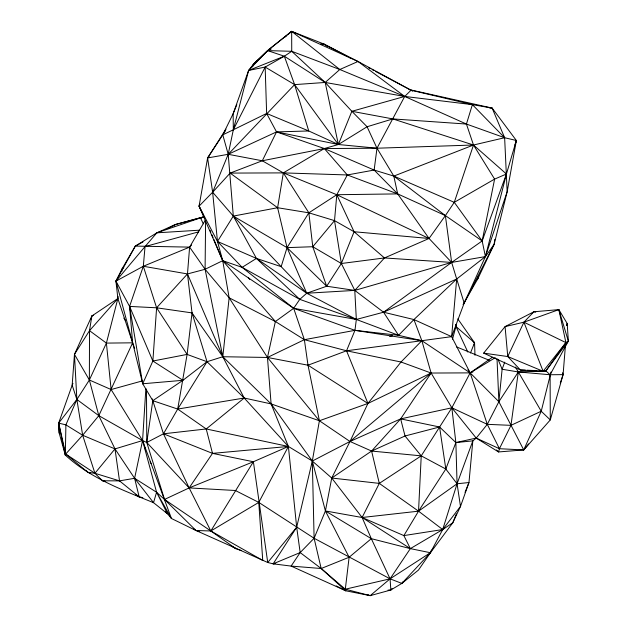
<?xml version="1.0" encoding="UTF-8"?>
<svg xmlns="http://www.w3.org/2000/svg" width="627" height="627" viewBox="0 0 627 627"><rect width="100%" height="100%" fill="white"/><g stroke="black" fill="none" stroke-linecap="round" stroke-linejoin="round"><path stroke-width="0.94" d="M118.142 296.61L117.868 298.53L91.848 315.992L89.512 330.664L89.363 380.001L98.815 415.67L114.992 448.908L134.601 478.307L153.529 502.682L167.456 513.772L171.445 518.498L195.985 530.497L267.729 562.497L273.153 563.83L291.124 566.087L321.181 568.517L349.121 557.254L371.325 538.671L410.348 548.617L430.404 552.724L452.788 522.777L460.492 506.428L468.972 482.539L472.829 440.867L476.214 438.093L487.289 424.338L498.873 401.711L518.325 371.96L545.858 370.894L550.098 374.75L563.085 374.632L565.491 344.732M205.601 220.61L205.092 269.289L222.804 356.732L244.201 398.027L288.389 446.455L312.309 461.033L331.738 478.033L362.116 517.494L371.325 538.671L390.072 578.831L390.848 589.983L370.204 595.65L345.783 590.791L291.124 566.087L300.168 552.575L314.111 538.264L325.413 510.95L331.738 478.033L349.984 441.479L367.931 403.443L401.014 362.006L421.846 340.696L451.636 336.644L464.184 303.068L485.423 256.592L507.157 191.729L516.358 140.487L492.132 108.079L409.219 89.59M201.236 218.102L202.874 217.06L175.262 224.56L156.844 232.829L135.338 246.082L122.124 268.74L115.94 281.131L117.868 298.53L106.402 343.094L111.128 389.547L142.572 440.554L156.585 492.258L153.529 502.682C122.508 490.024 90.406 478.189 65.318 455.116L65.388 452.208M336.197 585.916L345.783 590.791L345.312 589.2L349.121 557.254L325.413 510.95L312.309 461.033L271.107 403.906L222.804 356.732L229.145 297.801L222.718 260.675L199.072 206.15L207.608 157.941L222.789 134.836L233.134 113.722L248.605 70.436L265.166 67.065L294.612 84.621L325.186 82.458L404.705 96.448L472.382 104.638L492.132 108.079L504.633 137.728L507.157 191.729L494.178 244.232L485.423 256.592L451.652 262.423L354.78 290.403L326.683 286.225L306.728 293.232L299.769 299.361L293.671 308.304L275.386 321.518L267.47 357.461L271.107 403.906L288.389 446.455L296.681 527.213L300.168 552.575L321.181 568.517L345.312 589.2L370.204 595.65L390.072 578.831L410.348 548.617L403.866 535.591L418.538 511.177L421.234 455.86L451.848 407.801L470.156 372.877L492.328 357.296M145.879 388.466L142.572 440.554L134.601 478.307L139.163 496.843L142.862 497.666M241.442 550.561L235.987 548.735L210.829 530.983L189.142 487.916L163.459 433.806L152.792 400.677L142.713 383.771L152.87 361.027L156.609 307.802L143.317 266.263L145.041 246.583L156.844 232.829L202.874 217.06M93.635 315.256L91.848 315.992L74.464 354.357L72.168 385.19L58.656 423.107L59.173 433.014L65.318 455.116L65.898 424.871L76.87 399.47L89.363 380.001L106.402 343.094L132.634 342.82L134.656 348.228M567.043 325.444L567.2 323.508L558.845 309.628L533.875 311.768L505.072 326.604L483.66 353.134L520.441 370.008L543.123 371.286L545.858 370.894L568.344 341.096L567.2 323.508L566.589 325.342M207.443 159.869L207.608 157.941L225.994 129.178M152.243 398.858L152.792 400.677L177.7 409.063L244.201 398.027L271.107 403.906L319.394 420.756L367.931 403.443L346.535 350.783L354.953 330.343L356.34 319.457L354.78 290.403L341.347 263.505L334.52 220.618L336.793 194.723L347.303 174.957L374.139 170.058L393.811 176.093L454.269 202.333L482.163 240.948L485.423 256.592L456.691 278.999L413.93 319.558L398.56 335.32L354.953 330.343L293.671 308.304L222.718 260.675L213.791 239.263M199.605 204.308L199.072 206.15L217.475 241.466L256.435 258.418L306.728 293.232L354.78 290.403L383.559 312.215L413.93 319.558L421.846 340.696L431.117 373.041L451.848 407.801L476.214 438.093L498.528 451.949L499.413 448.713L487.289 424.338L470.156 372.877L451.636 336.644L456.691 278.999L451.652 262.423L445.374 215.602L454.269 202.333L473.495 145.017L466.433 124.052L472.382 104.638L411.038 90.217L375.549 71.415M72.951 383.41L72.168 385.19L76.87 399.47L98.815 415.67L142.572 440.554L146.781 442.49L163.459 433.806L177.7 409.063L187.105 354.412L192.027 312.897L187.481 273.936L189.605 247.124L205.131 220.469M463.047 304.589L477.946 278.545L494.178 244.232L494.766 239.42M203.571 215.422L199.072 206.15L212.639 192.23L228.204 154.305L233.33 129.781L248.605 70.436L253.488 64.095L267.619 50.607L291.743 51.304L339.803 69.511L404.705 96.448L466.433 124.052L504.633 137.728L516.358 140.487L506.428 174.008L482.163 240.948L451.652 262.423L429.048 238.472L397.667 193.892L374.139 170.058L376.984 148.215L404.705 96.448L411.038 90.217L412.684 91.181M515.41 367.093L518.325 371.96L510.966 425.349L499.413 448.713L476.214 438.093L455.868 442.568L439.574 426.987L400.645 418.891L349.984 441.479L312.309 461.033L296.681 527.213L273.153 563.83L275.026 563.673M121.716 271.624L122.124 268.74L123.754 267.69M562.552 372.767L563.085 374.632L550.287 419.933L523.733 449.935L498.873 401.711L470.156 372.877L421.846 340.696L398.56 335.32L356.34 319.457L306.728 293.232L287.048 247.634L277.612 207.733L283.333 172.887L324.324 148.544L338.368 144.508L367.085 126.748L392.839 118.918L466.433 124.052M478.472 275.708L477.946 278.545L475.901 280.645M91.26 318.869L91.848 315.992M474.169 344.646L474.561 342.773L457.788 318.869M496.404 449.967L498.528 451.949L523.733 449.935L541.226 411.241L551.015 372.007M485.423 256.592L506.428 174.008L473.495 145.017L392.839 118.918L351.857 111.292L325.186 82.458L291.743 51.304L291.657 31.35L323.626 43.906L358.017 61.485L411.038 90.217M452.49 339.191L455.962 326.51L455.915 324.574M252.924 65.968L253.488 64.095L269.093 49.306L291.657 31.35L358.017 61.485L404.705 96.448L351.857 111.292L338.368 144.508L276.531 131.905L228.204 154.305L207.608 157.941L212.639 192.23L217.475 241.466L222.718 260.675L275.386 321.518L304.369 339.685L346.535 350.783L401.014 362.006L431.117 373.041L470.156 372.877L472.876 371.944M225.352 130.737L222.789 134.836L228.204 154.305L233.315 216.08L256.435 258.418L281.17 266.647L233.315 216.08L212.639 192.23L230.14 173.091L262.298 160.771L324.324 148.544L376.984 148.215L473.495 145.017L494.609 179.103L482.163 240.948L445.374 215.602L397.667 193.892L336.793 194.723L308.852 212.819L287.048 247.634L281.17 266.647L306.728 293.232M388.011 590.117L390.848 589.983L401.844 583.408L418.421 570.115L430.404 552.724L442.701 529.541L457.075 483.762L472.829 440.867L455.868 442.568L445.821 469.02L418.538 511.177L362.116 517.494L325.413 510.95L371.325 538.671M514.877 145.103L516.358 140.487M560.295 382.948L563.085 374.632M504.727 362.124L502.125 369.248L498.873 401.711L497.015 358.652M456.385 513.834L452.788 522.777L442.701 529.541L418.538 511.177L379.296 483.386L331.738 478.033L371.599 451.056L400.645 418.891L431.117 373.041L367.931 403.443L308.006 365.204L267.47 357.461L222.804 356.732L207.028 361.724L182.943 380.299L142.713 383.771L132.634 342.82L117.868 298.53L89.512 330.664L74.464 354.357L76.87 399.47L58.656 423.107L65.702 454.026L94.92 473.283L102.483 480.791L119.514 480.87L134.601 478.307L156.585 492.258L164.525 499.445L189.142 487.916L235.337 490.494L258.779 502.407L314.111 538.264L390.072 578.831L401.844 583.408L430.404 552.724L431.462 549.997M291.743 51.304L284.329 56.218L248.605 70.436L267.619 50.607L284.329 56.218L294.612 84.621L228.204 154.305L262.298 160.771L283.333 172.887L336.793 194.723L354.083 231.747L341.347 263.505L326.683 286.225L287.048 247.634L233.315 216.08L217.475 241.466L242.132 267.345L293.671 308.304L356.34 319.457L383.559 312.215L456.691 278.999L464.184 303.068L494.178 244.232M470.462 352.985L474.561 342.773L473.166 341.425M465.015 492.375L468.972 482.539L457.075 483.762L418.538 511.177M236.834 104.701L233.134 113.722L233.33 129.781L222.789 134.836M252.383 66.799L253.488 64.095L260.832 57.802M142.987 241.959L135.338 246.082L115.94 281.131L129.577 306.415L132.634 342.82L98.815 415.67L82.662 435.248L65.702 454.026L87.96 472.39L90.609 473.244M525.332 370.181L520.441 370.008L507.76 356.544L523.921 322.192L533.875 311.768L535.732 312.16M262.298 160.771L276.531 131.905L266.632 113.463L265.166 67.065L284.329 56.218L325.186 82.458L338.368 144.508L376.984 148.215L393.811 176.093L397.667 193.892L347.303 174.957L283.333 172.887L230.14 173.091L277.612 207.733L308.852 212.819L334.52 220.618L354.083 231.747L384.484 257.948L451.652 262.423L383.559 312.215L398.56 335.32M362.116 517.494L379.296 483.386L421.234 455.86L445.821 469.02L457.075 483.762L460.492 506.428L442.701 529.541L410.348 548.617L362.116 517.494L403.866 535.591L442.701 529.541M265.166 67.065L233.33 129.781L266.632 113.463L308.743 130.965L338.368 144.508L294.612 84.621L308.743 130.965L276.531 131.905L324.324 148.544L374.139 170.058M193.657 528.898L195.985 530.497L210.829 530.983L258.779 502.407L288.389 446.455L206.228 428.962L163.459 433.806L212.506 453.376L253.386 461.746L288.389 446.455L212.506 453.376L189.142 487.916L146.781 442.49L146.483 389.43M498.05 359.381L502.125 369.248L518.325 371.96L541.226 411.241L550.287 419.933L550.098 374.75L568.344 341.096L558.845 309.628L523.921 322.192L505.072 326.604L507.76 356.544L543.123 371.286L565.915 342.616L568.344 341.096M258.779 502.407L262.737 560.436L210.829 530.983L253.386 461.746L267.729 562.497L296.681 527.213M401.844 583.408L402.949 581.817M545.858 370.894L565.915 342.616L558.845 309.628M528.569 443.932L523.733 449.935L499.413 448.713M287.048 247.634L312.771 246.725L334.52 220.618M390.848 589.983L392.071 588.51M132.634 342.82L115.94 281.131L145.041 246.583L198.649 231.841M174 226.041L175.262 224.56L200.452 217.781L204.324 217.216M354.78 290.403L384.484 257.948L429.048 238.472L445.374 215.602L393.811 176.093L473.495 145.017L504.633 137.728L472.382 104.638M191.596 245.039L189.605 247.124L143.317 266.263L115.94 281.131M325.186 82.458L339.803 69.511L358.017 61.485M285.05 37.017L286.523 35.755M287.989 34.501L291.657 31.35L339.803 69.511M532.386 313.03L533.875 311.768M135.338 246.082L189.605 247.124L205.092 269.289L229.145 297.801L267.47 357.461L319.394 420.756L349.984 441.479L431.117 373.041M207.608 157.941L209.097 156.719M212.506 453.376L206.228 428.962L244.201 398.027L207.028 361.724L187.105 354.412L152.87 361.027L129.577 306.415L143.317 266.263L187.481 273.936L205.092 269.289L222.718 260.675L242.132 267.345L299.769 299.361L356.34 319.457M267.619 50.607L291.657 31.35M430.404 552.724L390.072 578.831L345.312 589.2M242.132 267.345L256.435 258.418L299.769 299.361M495.259 357.703L470.156 372.877L467.961 369.648M454.269 202.333L494.609 179.103L506.428 174.008M167.621 228.683L175.262 224.56M267.47 357.461L304.369 339.685L354.953 330.343L421.846 340.696L346.535 350.783L308.006 365.204L319.394 420.756L312.309 461.033L314.111 538.264L321.181 568.517L345.783 590.791M541.226 411.241L510.966 425.349L487.289 424.338L451.848 407.801L400.645 418.891L405.042 435.992L421.234 455.86L371.599 451.056L349.984 441.479M273.153 563.83L300.168 552.575M189.142 487.916L253.386 461.746M270.911 48.694L269.093 49.306L271.021 49.18M142.713 380.808L111.128 389.547L89.363 380.001L74.464 354.357M389.61 336.425L392.478 335.758M233.315 216.08L277.612 207.733M384.484 257.948L341.347 263.505L312.771 246.725L308.852 212.819L283.333 172.887M321.722 44.141L323.626 43.906L347.86 56.743M156.844 232.829L199.402 230.187M527.283 370.251L536.085 370.557M320.75 43.796L323.626 43.906L327.655 46.649M518.325 371.96L550.098 374.75M354.083 231.747L429.048 238.472L336.793 194.723M489.209 107.797L492.132 108.079M483.66 353.134L507.76 356.544M187.105 354.412L156.609 307.802L187.481 273.936L222.804 356.732L192.027 312.897L156.609 307.802L129.577 306.415L142.713 383.771M102.483 480.791L105.336 481.387M59.173 433.014L58.656 423.107L65.898 424.871L82.662 435.248L114.992 448.908L142.572 440.554L171.445 518.498L156.585 492.258L167.456 513.772L165.669 511.601M199.692 531.508L195.985 530.497L164.525 499.445L146.781 442.49L152.792 400.677L182.943 380.299L152.87 361.027M135.824 494.946L139.163 496.843L119.514 480.87L94.92 473.283L87.96 472.39L85.993 470.321M367.493 594.717L370.204 595.65M456.346 346.817L489.319 360.298M413.93 319.558L451.636 336.644M565.915 342.616L523.921 322.192L543.123 371.286M229.145 297.801L275.386 321.518M349.592 57.66L351.324 58.577M368.629 67.747L370.361 68.664M372.093 69.581L373.825 70.498M231.81 546.336L235.987 548.735M164.525 499.445L210.829 530.983M206.228 428.962L177.7 409.063L207.028 361.724L192.027 312.897M89.512 330.664L106.402 343.094M351.857 111.292L367.085 126.748L376.984 148.215M324.324 148.544L347.303 174.957M248.551 277.824L249.687 279.399M123.817 318.108L125.494 320.468M150.104 461.966L151.146 463.572M200.452 217.781L203.313 223.776M467.805 352.021L455.962 326.51L455.641 324.598M210.076 230.344L210.821 232.131M211.934 234.804L213.047 237.484M312.771 246.725L326.683 286.225M293.671 308.304L304.369 339.685L308.006 365.204M379.296 483.386L371.599 451.056L405.042 435.992L439.574 426.987L445.821 469.02M58.656 423.107L65.318 455.116M76.87 399.47L82.662 435.248L94.92 473.283L114.992 448.908L119.514 480.87M451.848 407.801L455.868 442.568L457.075 483.762M455.805 324.629L455.962 326.51L474.561 342.773L474.984 355.258M145.19 447.435L145.237 449.277M143.614 442.717L143.669 444.637"/></g></svg>
